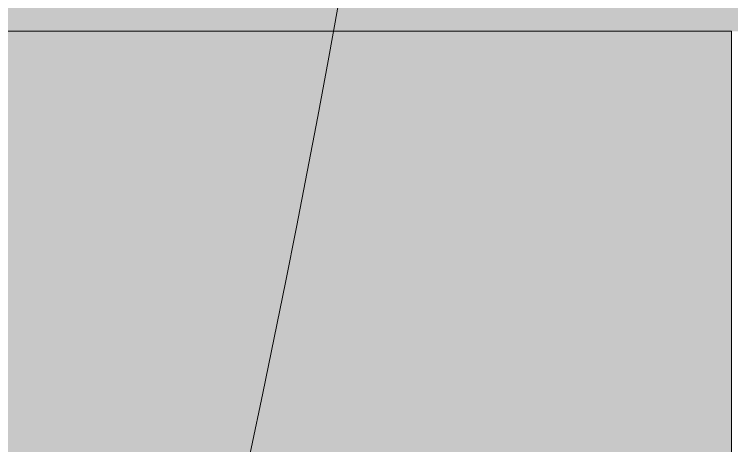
# Model space of a CAD drawing. Header units: millimetres. Extents: x -23600 to 58751, y -29611 to 36794.
# Drawn here: x 47646.8 to 47662.3, y -15063.12 to -15053.8 of the extents above; entities that cross this region are included whole.
import ezdxf

# ---------------------------------------------------------------- set-up
doc = ezdxf.new("R2010")
doc.units = ezdxf.units.MM
for name, color, linetype, lineweight in [('A-DOOR-IDEN', 31, 'Continuous', 9), ('A-WALL', 113, 'Continuous', 9), ('A-WALL-PATT', 111, 'Continuous', 25)]:
    doc.layers.add(name, color=color, linetype=linetype, lineweight=lineweight)
pattern_1 = [(0, (0, 0), (812.8, 203.2), [33.528, -576.072, 33.528, -576.072, -3251.2]), (0, (0, 0), (812.8, 203.2), [-1219.2, 33.528, -1185.672, 33.528, -576.072, -1422.4]), (0, (0, 0), (812.8, 203.2), [-3048, 33.528, -372.872, 33.528, -982.4719999999999]), (120, (304.8, 101.6), (-582.3763620489977, 602.3054481959917), [33.52799999999999, -576.0719999999999, 33.52799999999999, -576.0719999999999, -3251.199999999999]), (120, (304.8, 101.6), (-582.3763620489977, 602.3054481959917), [-1219.2, 33.52799999999999, -1185.672, 33.52799999999999, -576.0719999999999, -1422.4]), (120, (304.8, 101.6), (-582.3763620489977, 602.3054481959917), [-3048, 33.52799999999999, -372.8719999999999, 33.52799999999999, -982.4719999999999]), (240, (406.4, 508), (-230.4236379510019, -805.5054481959917), [33.528, -576.072, 33.528, -576.072, -3251.2]), (240, (406.4, 508), (-230.4236379510019, -805.5054481959917), [-1219.2, 33.528, -1185.672, 33.528, -576.072, -1422.4]), (240, (406.4, 508), (-230.4236379510019, -805.5054481959917), [-3048, 33.528, -372.872, 33.528, -982.4719999999999])]

# ---------------------------------------------------------------- blocks, each defined once
blk = doc.blocks.new('M_Door Tag - M_Door Tag-1233-01 - Entry Level')
at = {"layer": 'A-DOOR-IDEN'}
blk.add_arc((2.999999999999972, 1e-13), 3.000000000000015, 270.0000000000001, 90.0000000000004, dxfattribs=at)

msp = doc.modelspace()

# ---------------------------------------------------------------- hatches: boundary and pattern name
at = {"layer": 'A-WALL-PATT', "lineweight": 9}
h = msp.add_hatch(dxfattribs=at)
h.set_pattern_fill('FP_2', color=256, style=0, pattern_type=2)
h.set_pattern_definition(pattern_1)
h.paths.add_polyline_path([(53529.57811400092, -15054.16138151722), (53529.57811400092, -15038.66138151722), (48831.05055840467, -15038.66138151721), (48831.05055840467, -15054.16138151721), (53077.71941660054, -15054.16138151722)], flags=0)
h.paths.add_polyline_path([(47916.05055840466, -15054.16138151721), (47916.05055840466, -15038.6613815172), (47769.80055840466, -15038.6613815172), (47769.80055840466, -15054.16138151721)], flags=0)
h.paths.add_polyline_path([(47677.80055840466, -15054.16138151721), (47677.80055840466, -15038.6613815172), (47516.05055840466, -15038.6613815172), (47516.05055840466, -15054.16138151721), (47662.30055840464, -15054.16138151721)], flags=0)
h.paths.add_polyline_path([(46601.05055840466, -15054.1613815172), (46601.05055840466, -15038.6613815172), (42831.05055840467, -15038.66138151718), (42831.05055840467, -15054.16138151719), (44387.9735755428, -15054.16138151719)], flags=0)
h.paths.add_polyline_path([(41916.05055840466, -15054.16138151719), (41916.05055840466, -15038.66138151718), (41769.80055840464, -15038.66138151718), (41769.80055840465, -15054.16138151718)], flags=0)
h.paths.add_polyline_path([(41677.80055840465, -15054.16138151718), (41677.80055840465, -15038.66138151718), (41516.05055840464, -15038.66138151718), (41516.05055840464, -15054.16138151718), (41662.30055840465, -15054.16138151718)], flags=0)
h.paths.add_polyline_path([(40601.05055840465, -15054.16138151718), (40601.05055840465, -15038.66138151717), (30831.05055840464, -15038.66138151714), (30831.05055840464, -15054.16138151714), (35698.22773448507, -15054.16138151716)], flags=0)
h.paths.add_polyline_path([(29662.30055840465, -15054.16138151714), (29662.30055840465, -15038.66138151714), (29516.05055840465, -15038.66138151714), (29516.05055840465, -15054.16138151714)], flags=0)
h.paths.add_polyline_path([(29754.30055840465, -15054.16138151714), (29916.05055840464, -15054.16138151714), (29916.05055840464, -15038.66138151714), (29754.30055840465, -15038.66138151714)], flags=0)
h.paths.add_polyline_path([(28601.05055840464, -15054.16138151713), (28601.05055840464, -15038.66138151714), (24831.05055840465, -15038.66138151712), (24831.05055840465, -15054.16138151713), (27008.48189342733, -15054.16138151713)], flags=0)
h.paths.add_polyline_path([(23769.80055840464, -15054.16138151713), (23916.05055840466, -15054.16138151713), (23916.05055840466, -15038.66138151712), (23769.80055840464, -15038.66138151712)], flags=0)
h.paths.add_polyline_path([(23662.30055840465, -15054.16138151712), (23677.80055840464, -15054.16138151712), (23677.80055840464, -15038.66138151712), (23516.05055840463, -15038.66138151712), (23516.05055840463, -15054.16138151712)], flags=0)
h.paths.add_polyline_path([(21215.31799938885, -15054.16138151712), (22601.05055840464, -15054.16138151712), (22601.05055840464, -15038.66138151712), (14161.80055840463, -15038.66138151709), (14161.80055840463, -15054.16138151709), (18318.7360523696, -15054.1613815171)], flags=0)
h.paths.add_polyline_path([(12700.55055840462, -15054.16138151709), (13246.80055840463, -15054.16138151709), (13246.80055840463, -15038.66138151709), (12700.55055840462, -15038.66138151709)], flags=0)
h = msp.add_hatch(dxfattribs=at)
h.set_pattern_fill('FP_2', color=256, style=0, pattern_type=2)
h.set_pattern_definition(pattern_1)
h.paths.add_polyline_path([(53529.57811400092, -15069.66138151722), (53529.57811400092, -15054.16138151722), (48831.05055840467, -15054.16138151721), (48831.05055840467, -15069.6613815172), (53077.71941660054, -15069.66138151722)], flags=0)
h.paths.add_polyline_path([(47916.05055840467, -15069.66138151719), (47916.05055840466, -15054.16138151721), (47769.80055840466, -15054.16138151721), (47769.80055840466, -15069.66138151719), (47785.30055840465, -15069.66138151719)], flags=0)
h.paths.add_polyline_path([(47662.30055840464, -15069.66138151719), (47662.30055840464, -15054.16138151721), (47516.05055840466, -15054.16138151721), (47516.05055840466, -15069.66138151719), (47646.80055840466, -15069.66138151719)], flags=0)
h.paths.add_polyline_path([(46601.05055840466, -15069.66138151719), (46601.05055840466, -15054.1613815172), (42831.05055840467, -15054.16138151719), (42831.05055840467, -15069.66138151718), (44387.9735755428, -15069.66138151718)], flags=0)
h.paths.add_polyline_path([(41646.80055840465, -15069.66138151717), (41662.30055840465, -15069.66138151717), (41662.30055840465, -15054.16138151718), (41516.05055840464, -15054.16138151718), (41516.05055840464, -15069.66138151717)], flags=0)
h.paths.add_polyline_path([(41769.80055840465, -15069.66138151717), (41916.05055840466, -15069.66138151717), (41916.05055840466, -15054.16138151719), (41769.80055840465, -15054.16138151719)], flags=0)
h.paths.add_polyline_path([(40601.05055840465, -15069.66138151717), (40601.05055840465, -15054.16138151718), (30831.05055840464, -15054.16138151714), (30831.05055840464, -15069.66138151714), (35698.22773448507, -15069.66138151716)], flags=0)
h.paths.add_polyline_path([(29516.05055840465, -15069.66138151714), (29662.30055840465, -15069.66138151714), (29662.30055840465, -15054.16138151714), (29516.05055840465, -15054.16138151714)], flags=0)
h.paths.add_polyline_path([(29905.06384044658, -15069.66138151714), (29916.05055840464, -15069.66138151714), (29916.05055840464, -15054.16138151714), (29769.80055840465, -15054.16138151714), (29769.80055840465, -15069.66138151714), (29785.30055840464, -15069.66138151714)], flags=0)
h.paths.add_polyline_path([(28601.05055840464, -15069.66138151714), (28601.05055840464, -15054.16138151713), (24831.05055840465, -15054.16138151713), (24831.05055840465, -15069.66138151712), (27008.48189342733, -15069.66138151713)], flags=0)
h.paths.add_polyline_path([(23646.80055840463, -15069.66138151712), (23662.30055840465, -15069.66138151712), (23662.30055840465, -15054.16138151712), (23516.05055840463, -15054.16138151712), (23516.05055840463, -15069.66138151712)], flags=0)
h.paths.add_polyline_path([(23916.05055840466, -15069.66138151712), (23916.05055840466, -15054.16138151713), (23769.80055840464, -15054.16138151712), (23769.80055840464, -15069.66138151712), (23785.30055840465, -15069.66138151712)], flags=0)
h.paths.add_polyline_path([(21215.31799938885, -15069.66138151712), (22601.05055840464, -15069.66138151712), (22601.05055840464, -15054.16138151712), (14161.80055840463, -15054.16138151709), (14161.80055840463, -15069.6613815171), (18318.7360523696, -15069.6613815171)], flags=0)
h.paths.add_polyline_path([(13246.80055840463, -15069.6613815171), (13246.80055840463, -15054.16138151709), (12716.05055840462, -15054.16138151708), (12716.05055840462, -15069.66138151709)], flags=0)

# ---------------------------------------------------------------- linework, layer by layer
at = {"layer": 'A-WALL'}
for p, q in [((47662.30055840459, -15054.16138151717), (47516.0505584046, -15054.16138151717)), ((47662.30055840457, -23206.161381517), (47662.30055840459, -15054.16138151717))]:
    msp.add_line(p, q, dxfattribs=at)

# ---------------------------------------------------------------- block references
at = {"layer": 'A-DOOR-IDEN', "xscale": 99.99999999999991, "yscale": 99.99999999999991, "zscale": 99.99999999999991}
msp.add_blockref('M_Door Tag - M_Door Tag-1233-01 - Entry Level', (47058.55055840457, -15000.41138151717), dxfattribs=at)

doc.saveas('drawing.dxf')
